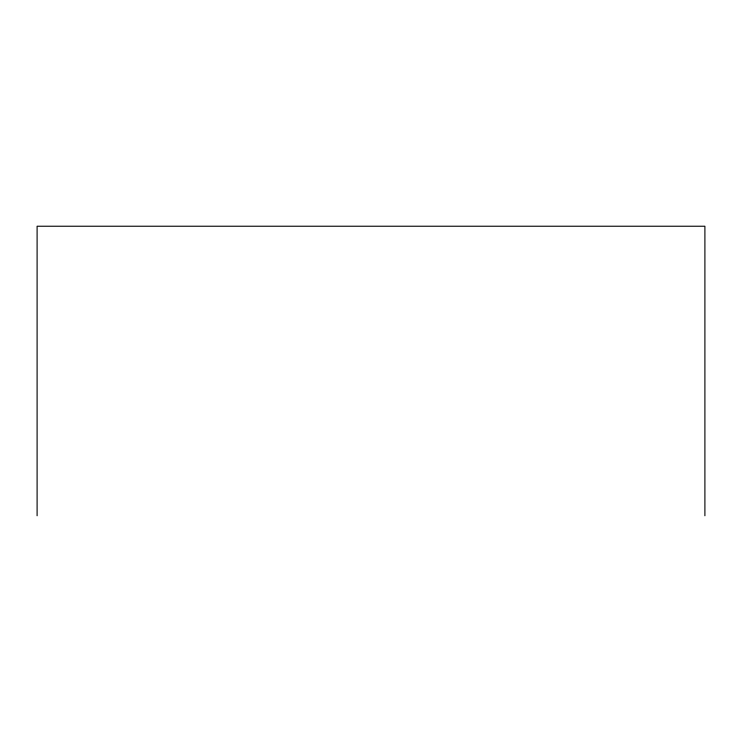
<?xml version="1.0" encoding="UTF-8"?>
<svg xmlns="http://www.w3.org/2000/svg" width="742" height="742" viewBox="0 0 742 742"><rect width="100%" height="100%" fill="white"/><g stroke="black" fill="none" stroke-linecap="round" stroke-linejoin="round"><path stroke-width="1.11" d="M704.9 515.764L704.9 226.236L37.1 226.236L37.1 515.764"/></g></svg>
